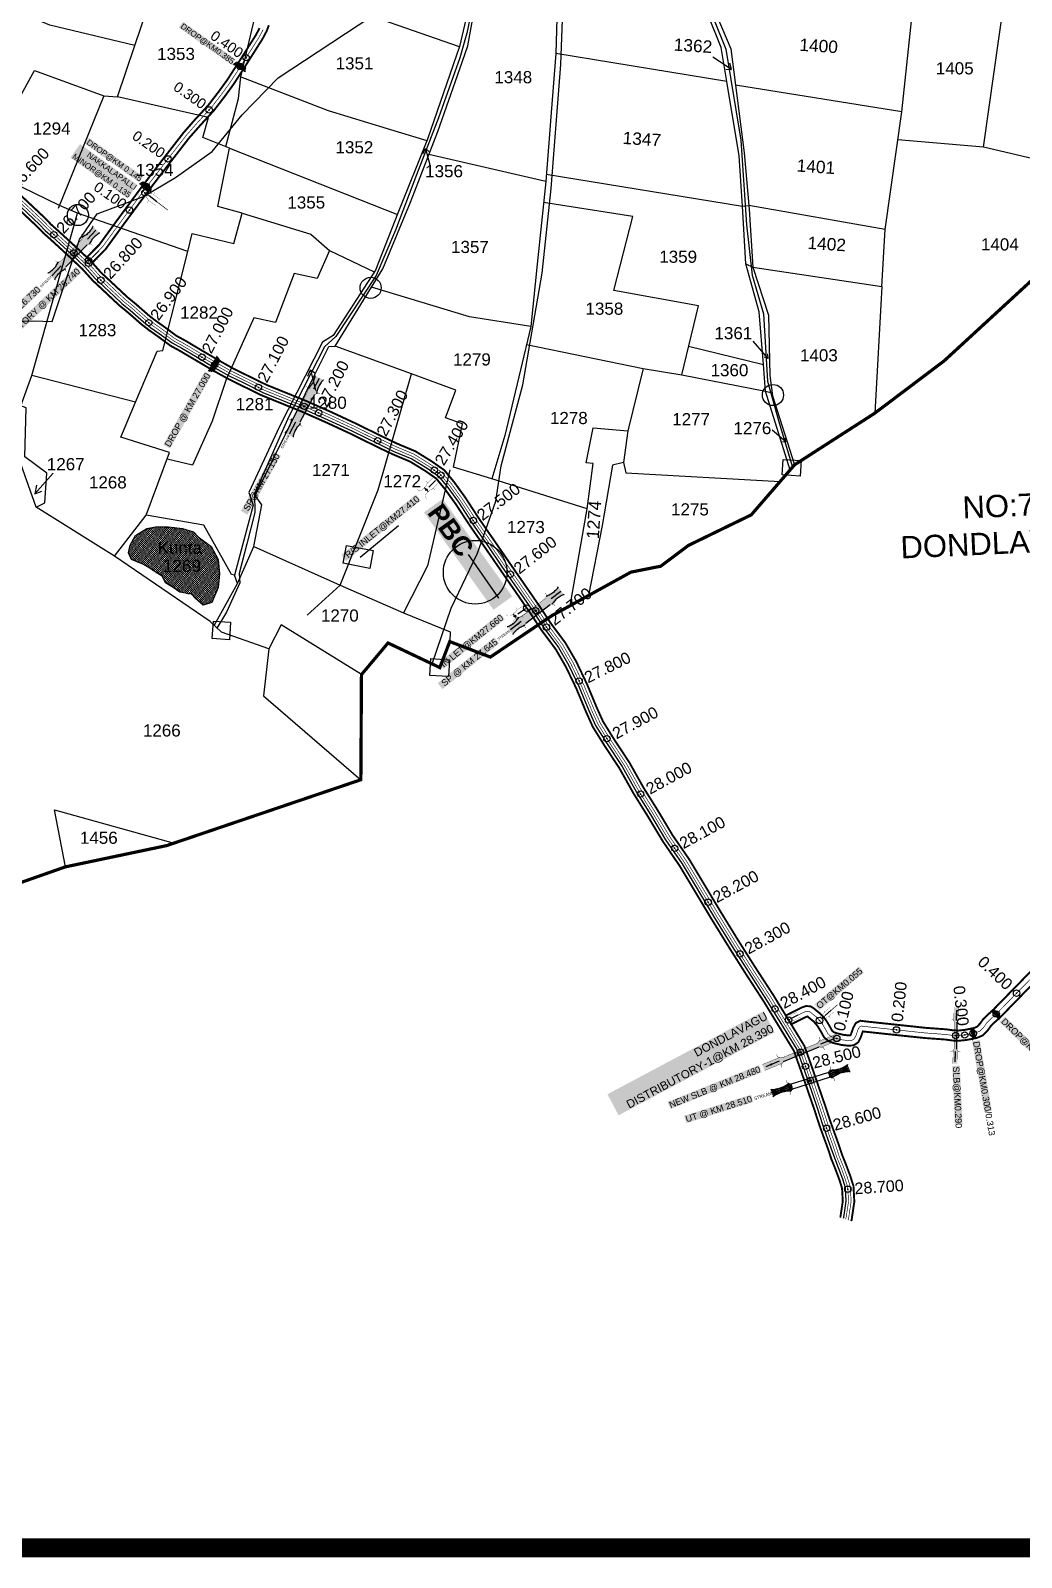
# Model space of a CAD drawing. Header units: inches. Extents: x 194782 to 246112, y 1600383 to 1614216.
# Drawn here: x 197053 to 198601, y 1603393 to 1605778 of the extents above; entities that cross this region are included whole.
import ezdxf
from ezdxf.enums import TextEntityAlignment as Align

# ---------------------------------------------------------------- set-up
doc = ezdxf.new("R2010")
doc.units = ezdxf.units.IN
doc.header["$LTSCALE"] = 15
doc.header["$MEASUREMENT"] = 0
doc.header["$PDMODE"] = 32
doc.header["$PDSIZE"] = 10
doc.linetypes.add('ACAD_ISO02W100', pattern=[15, 12, -3])
doc.linetypes.add('HIDDEN2', pattern=[0.1875, 0.125, -0.0625])
for name, color, linetype in [('BOUNDRY STONES', 240, 'Continuous'), ('CANAL1', 7, 'Continuous'), ('CSMark', 72, 'Continuous'), ('DIMENSION', 7, 'Continuous'), ('PAPER SIZE', 5, 'Continuous'), ('PLOTS', 7, 'Continuous'), ('PLOTS NO', 7, 'Continuous'), ('ROADS', 1, 'Continuous'), ('STREAMS', 4, 'Continuous'), ('STRUCTURE', 5, 'Continuous'), ('text2', 7, 'Continuous'), ('VILLAGE BOUNDAY', 5, 'Continuous'), ('wells', 7, 'Continuous')]:
    doc.layers.add(name, color=color, linetype=linetype)
doc.styles.get("Standard").update_dxf_attribs({"font": 'arial.ttf'})
doc.dimstyles.get("Standard").update_dxf_attribs({"dimtxt": 0.18, "dimasz": 0.18, "dimexe": 0.18, "dimexo": 0.0625, "dimgap": 0.09, "dimtad": 0, "dimtih": 1, "dimtoh": 1, "dimdec": 4, "dimzin": 0, "dimdsep": 46, "dimtxsty": 'Standard', "dimcen": 0.09, "dimadec": 0, "dimazin": 0, "dimtfac": 1, "dimtdec": 4, "dimtofl": 0, "dimtmove": 0, "dimatfit": 3, "dimfxl": 1, "dimtolj": 1, "dimtzin": 0, "dimarcsym": 0})

# ---------------------------------------------------------------- blocks, each defined once
blk = doc.blocks.new('DROP')
h = blk.add_hatch()
h.set_pattern_fill('ANSI31', color=1, scale=10, angle=45)
h.set_pattern_definition([(90, (-324.4107, -25.7687), (-1.25, 0), [])])
h.paths.add_polyline_path([(-9.9, -4.3), (-13.8, 4.1), (13.8, 4.1), (10.2, -4.3)])
at = {"layer": 'STRUCTURE', "color": 5, "const_width": 0.49}
blk.add_lwpolyline([(-9.9, -4.3), (-13.8, 4.1), (13.8, 4.1), (10.2, -4.3), (-9.9, -4.3)], dxfattribs=at)
at = {"layer": 'STRUCTURE', "color": 5}
blk.add_circle((0, 0), 1.33, dxfattribs=at)
blk = doc.blocks.new('SP')
at = {"layer": 'STRUCTURE'}
h = blk.add_hatch(dxfattribs=at)
h.set_pattern_fill('DASH', color=256, scale=8, style=0)
edge = h.paths.add_edge_path()
edge.add_spline(control_points=[(769825.7, 1706742.1), (769825.3, 1706741.8), (769823.8, 1706740.8), (769820.9, 1706740.3), (769817, 1706739.7), (769811.4, 1706738.9), (769804, 1706739.7), (769798.4, 1706741), (769795.6, 1706741.6)], knot_values=[0, 0, 0, 0, 1.613557, 5.24513, 8.624976, 13.470124, 22.190216, 30.746377, 30.746377, 30.746377, 30.746377], degree=3, periodic=0)
edge.add_line((769795.6, 1706741.6), (769792.6, 1706739.6))
edge.add_line((769792.6, 1706739.6), (769732.6, 1706739.6))
edge.add_line((769732.6, 1706739.6), (769729.6, 1706741.6))
edge.add_spline(control_points=[(769729.6, 1706741.6), (769726.9, 1706740.9), (769721.3, 1706739.5), (769713.9, 1706738.5), (769708.3, 1706739.1), (769704.4, 1706739.6), (769701.5, 1706740), (769700, 1706741), (769699.5, 1706741.3)], knot_values=[0, 0, 0, 0, 8.556161, 17.276253, 22.121402, 25.501247, 29.13282, 30.746377, 30.746377, 30.746377, 30.746377], degree=3, periodic=0)
edge.add_line((769699.5, 1706741.3), (769699.5, 1706722.1))
edge.add_spline(control_points=[(769699.5, 1706722.1), (769700, 1706722.4), (769701.4, 1706723.4), (769704.3, 1706724), (769708.2, 1706724.5), (769713.8, 1706725.3), (769721.2, 1706724.5), (769726.8, 1706723.3), (769729.6, 1706722.6)], knot_values=[0, 0, 0, 0, 1.613557, 5.24513, 8.624976, 13.470124, 22.190216, 30.746377, 30.746377, 30.746377, 30.746377], degree=3, periodic=0)
edge.add_line((769729.6, 1706722.6), (769732.6, 1706724.6))
edge.add_line((769732.6, 1706724.6), (769792.6, 1706724.6))
edge.add_line((769792.6, 1706724.6), (769795.6, 1706722.6))
edge.add_spline(control_points=[(769795.6, 1706722.6), (769798.4, 1706723.3), (769803.9, 1706724.8), (769811.3, 1706725.8), (769817, 1706725.1), (769820.9, 1706724.7), (769823.8, 1706724.2), (769825.2, 1706723.3), (769825.7, 1706723)], knot_values=[0, 0, 0, 0, 8.556161, 17.276253, 22.121402, 25.501247, 29.13282, 30.746377, 30.746377, 30.746377, 30.746377], degree=3, periodic=0)
edge.add_line((769825.7, 1706723), (769825.7, 1706742.1))
h.paths.add_polyline_path([(769764.2, 1706732.1, -1), (769761.1, 1706732.1, -1)], flags=0)
h.paths.add_polyline_path([(769761.1, 1706732.1, 1), (769764.2, 1706732.1, 1)], flags=16)
at = {"layer": 'STRUCTURE', "const_width": 0.628}
for points in [[(769726.6, 1706747.6), (769726.6, 1706743.6), (769732.6, 1706739.6), (769792.6, 1706739.6), (769798.6, 1706743.6), (769798.6, 1706747.6)], [(769726.6, 1706716.6), (769726.6, 1706720.6), (769732.6, 1706724.6), (769792.6, 1706724.6), (769798.6, 1706720.6), (769798.6, 1706716.6)]]:
    blk.add_lwpolyline(points, dxfattribs=at)
at = {"layer": 'STRUCTURE', "color": 3}
blk.add_lwpolyline([(769732.6, 1706724.6), (769792.6, 1706724.6)], dxfattribs=at)
blk.add_lwpolyline([(769732.6, 1706724.6), (769792.6, 1706724.6)], dxfattribs=at)
at = {"layer": 'STRUCTURE', "color": 0}
blk.add_circle((769762.6, 1706732.1), 1.55, dxfattribs=at)
at = {"layer": 'STRUCTURE'}
for points in [[(769699.5, 1706741.3), (769700.9, 1706740.5), (769704.4, 1706739.6), (769707.8, 1706739.2), (769712.6, 1706738.8), (769721.3, 1706739.7), (769729.6, 1706741.6)], [(769699.5, 1706722.1), (769700.9, 1706723), (769704.4, 1706724), (769707.7, 1706724.5), (769712.5, 1706725), (769721.2, 1706724.4), (769729.6, 1706722.6)], [(769825.7, 1706742.1), (769824.3, 1706741.3), (769820.8, 1706740.3), (769817.5, 1706739.8), (769812.7, 1706739.2), (769804, 1706739.9), (769795.6, 1706741.6)], [(769825.7, 1706723), (769824.3, 1706723.8), (769820.8, 1706724.7), (769817.4, 1706725.1), (769812.6, 1706725.5), (769803.9, 1706724.6), (769795.6, 1706722.6)]]:
    blk.add_spline(points, degree=3, dxfattribs=at)
at = {"layer": 'STRUCTURE', "color": 0}
blk.add_text('STREAM', height=5, dxfattribs=at).set_placement((769684.3, 1706732.1), align=Align.MIDDLE_CENTER)
for points in [[(769727.4, 1706732.1), (769700.8, 1706732.1)], [(769824.4, 1706732.1), (769800.5, 1706732.1)]]:
    blk.add_leader(points, dimstyle='Standard', override={"dimasz": 10, "dimgap": 0.09, "dimtad": 0}, dxfattribs=at)
blk = doc.blocks.new('UT')
at = {"layer": 'STRUCTURE'}
h = blk.add_hatch(dxfattribs=at)
h.set_pattern_fill('DASH', color=150, scale=8, angle=-39.6278, style=0)
h.set_pattern_definition([(320.372247933, (-4370.464, -6260.8811), (1.40800153113, 0.132407282), [1, -1])])
h.paths.add_polyline_path([(765163, 1700681.9), (765165.6, 1700680.6), (765167.2, 1700680.3), (765169.1, 1700680), (765172.4, 1700679.6), (765176.4, 1700679.3), (765179.5, 1700679.5), (765183.1, 1700679.9), (765187.7, 1700680.9), (765188.9, 1700681.2), (765193.1, 1700682.2), (765196.1, 1700680.2), (765196.1, 1700672.2), (765193.1, 1700670.2), (765190.5, 1700670.8), (765188.1, 1700671.3), (765185.5, 1700671.8), (765183.6, 1700672.1), (765181, 1700672.5), (765180.3, 1700672.5), (765178.5, 1700672.6), (765176.7, 1700672.6), (765174.6, 1700672.5), (765172.5, 1700672.3), (765170.4, 1700672), (765168.5, 1700671.7), (765166.1, 1700671.2), (765165, 1700670.8), (765163, 1700669.7)])
h.paths.add_polyline_path([(765259.1, 1700682.2), (765256.1, 1700680.2), (765256.1, 1700672.2), (765259.1, 1700670.2), (765261.9, 1700671), (765264.4, 1700671.6), (765266.4, 1700672), (765269.1, 1700672.5), (765272.7, 1700673), (765276.1, 1700673.1), (765278.6, 1700672.9), (765281.2, 1700672.7), (765283.9, 1700672.3), (765286.4, 1700671.9), (765288, 1700671.3), (765289.2, 1700670.6), (765289.1, 1700682.7), (765287.6, 1700681.8), (765285.7, 1700681.2), (765283, 1700680.7), (765281.2, 1700680.4), (765276.7, 1700679.9), (765272.7, 1700679.9), (765268.7, 1700680.3), (765264.8, 1700681), (765261.2, 1700681.7)])
at = {"layer": 'STRUCTURE', "color": 150, "const_width": 0.628}
for points in [[(765190.1, 1700688.2), (765190.1, 1700684.2), (765196.1, 1700680.2), (765256.1, 1700680.2), (765262.1, 1700684.2), (765262.1, 1700688.2)], [(765190.1, 1700664.2), (765190.1, 1700668.2), (765196.1, 1700672.2), (765256.1, 1700672.2), (765262.1, 1700668.2), (765262.1, 1700664.2)]]:
    blk.add_lwpolyline(points, dxfattribs=at)
at = {"layer": 'STRUCTURE', "color": 150}
for points in [[(765196.1, 1700680.2), (765256.1, 1700680.2)], [(765196.1, 1700672.2), (765256.1, 1700672.2)], [(765196.1, 1700672.2), (765256.1, 1700672.2)]]:
    blk.add_lwpolyline(points, dxfattribs=at)
at = {"layer": 'STRUCTURE', "color": 0}
blk.add_circle((765226.1, 1700676.2), 1.89, dxfattribs=at)
at = {"layer": 'STRUCTURE', "color": 150}
for points in [[(765289.1, 1700682.7), (765287.8, 1700681.9), (765284.3, 1700680.9), (765280.9, 1700680.4), (765276.1, 1700679.8), (765267.4, 1700680.5), (765259.1, 1700682.2)], [(765163, 1700681.9), (765164.4, 1700681.1), (765167.9, 1700680.2), (765171.2, 1700679.8), (765176.1, 1700679.4), (765184.7, 1700680.3), (765193.1, 1700682.2)], [(765163, 1700669.7), (765164.3, 1700670.6), (765167.8, 1700671.6), (765171.2, 1700672.1), (765176, 1700672.6), (765184.7, 1700672), (765193.1, 1700670.2)], [(765289.2, 1700670.6), (765287.8, 1700671.4), (765284.2, 1700672.3), (765280.9, 1700672.7), (765276.1, 1700673.1), (765267.4, 1700672.2), (765259.1, 1700670.2)]]:
    blk.add_spline(points, degree=3, dxfattribs=at)
at = {"layer": 'STRUCTURE', "color": 0}
blk.add_text('STREAM', height=5, dxfattribs=at).set_placement((765148.2, 1700675.8), align=Align.MIDDLE_CENTER)
for points in [[(765190.9, 1700676), (765164.2, 1700675.8)], [(765289.3, 1700676.7), (765265.4, 1700676.4)]]:
    blk.add_leader(points, dimstyle='Standard', override={"dimasz": 10, "dimgap": 0.09, "dimtad": 0}, dxfattribs=at)
blk = doc.blocks.new('SLB')
at = {"layer": 'STRUCTURE'}
h = blk.add_hatch(dxfattribs=at)
h.set_pattern_fill('DOTS', color=6, scale=20, angle=320.3722, style=0)
h.set_pattern_definition([(320.372247934, (-159.4327, -72.9564), (1.2786241598, 0.5641323054), [0, -1.25])])
h.paths.add_polyline_path([(769699.5, 1706871.1), (769699.5, 1706861.1), (769729.1, 1706861.1), (769732.1, 1706863.1), (769792.1, 1706863.1), (769795.1, 1706861.1), (769824.7, 1706861.1), (769824.7, 1706871.1), (769795.1, 1706871.1), (769792.1, 1706869.1), (769732.1, 1706869.1), (769729.1, 1706871.1)])
at = {"layer": 'STRUCTURE', "color": 6, "linetype": 'ACAD_ISO02W100', "ltscale": 0.5, "const_width": 0.5}
for points in [[(769699.5, 1706871.1), (769729.1, 1706871.1)], [(769699.5, 1706861.1), (769729.1, 1706861.1)], [(769795.1, 1706871.1), (769824.7, 1706871.1)], [(769795.1, 1706861.1), (769824.7, 1706861.1)]]:
    blk.add_lwpolyline(points, dxfattribs=at)
at = {"layer": 'STRUCTURE', "color": 6, "const_width": 0.628}
for points in [[(769726.1, 1706877.1), (769726.1, 1706873.1), (769732.1, 1706869.1), (769792.1, 1706869.1), (769798.1, 1706873.1), (769798.1, 1706877.1)], [(769726.1, 1706855.1), (769726.1, 1706859.1), (769732.1, 1706863.1), (769792.1, 1706863.1), (769798.1, 1706859.1), (769798.1, 1706855.1)]]:
    blk.add_lwpolyline(points, dxfattribs=at)
at = {"layer": 'STRUCTURE', "color": 6}
blk.add_lwpolyline([(769732.1, 1706863.1), (769792.1, 1706863.1)], dxfattribs=at)
blk.add_lwpolyline([(769732.1, 1706863.1), (769792.1, 1706863.1)], dxfattribs=at)
at = {"layer": 'STRUCTURE', "color": 0}
blk.add_circle((769762.1, 1706866.1), 1.24, dxfattribs=at)
for points in [[(769703.8, 1706866), (769726.7, 1706866)], [(769818.6, 1706865.8), (769795.7, 1706865.8)]]:
    blk.add_leader(points, dimstyle='Standard', override={"dimasz": 10, "dimgap": 0.09, "dimtad": 0}, dxfattribs=at)
blk = doc.blocks.new('OT')
at = {"layer": 'STRUCTURE', "color": 190}
for points, const_width in [([(769751.4, 1706595.8), (769729.4, 1706595.8)], 0.5), ([(769775.2, 1706601.8), (769775.2, 1706597.8), (769769.2, 1706593.8), (769761.8, 1706593.8), (769754.4, 1706593.8), (769748.4, 1706597.8), (769748.4, 1706601.8)], 0.5), ([(769761.8, 1706593.8), (769761.8, 1706581)], 2.5), ([(769751.4, 1706579), (769729.4, 1706579)], 0.5), ([(769748.4, 1706573), (769748.4, 1706577), (769754.4, 1706581), (769761.8, 1706581), (769761.8, 1706581), (769761.8, 1706581), (769769.2, 1706581), (769775.2, 1706577), (769775.2, 1706573)], 0.5)]:
    blk.add_lwpolyline(points, dxfattribs=dict(at, const_width=const_width))
at = {"layer": 'STRUCTURE', "color": 0}
blk.add_circle((769761.8, 1706587.4), 1.87, dxfattribs=at)
blk.add_leader([(769732.6, 1706587.4), (769753.8, 1706587.4)], dimstyle='Standard', override={"dimasz": 10, "dimgap": 0.09, "dimtad": 0}, dxfattribs=at)
blk = doc.blocks.new('PBC')
at = {"layer": 'STRUCTURE', "color": 5, "insert": (13.6, 8.7), "char_height": 30, "width": 181.057, "attachment_point": 1, "rotation": 325.6347, "bg_fill": 1, "box_fill_scale": 1.1, "bg_fill_color": 7, "bg_fill_true_color": 16777215, "bg_fill_transparency": 0}
blk.add_mtext('{\\fArial|b1|i0|c0|p34;\\C256;PBC}', dxfattribs=at)
at = {"layer": 'PAPER SIZE'}
blk.add_leader([(148.6, -102.5), (80.6, -54.7)], dimstyle='Standard', override={"dimasz": 40, "dimgap": 0.09, "dimtad": 0, "dimtfill": 2, "dimtfillclr": 5}, dxfattribs=at)

msp = doc.modelspace()

# ---------------------------------------------------------------- hatches: boundary and pattern name
at = {"layer": 'wells'}
h = msp.add_hatch(dxfattribs=at)
h.set_pattern_fill('DASH', color=4, scale=13.03486, angle=-3.8081)
h.set_pattern_definition([(356.1918923, (144642.3619, 1605535.8904), (1.733974, 1.51754613), [1.62935756, -1.62935756])])
h.paths.add_polyline_path([(197234.8, 1604999.8), (197248.7, 1605002.5), (197269, 1605002.4), (197290.6, 1604999.7), (197307.8, 1604994.6), (197314.9, 1604986.7), (197335.5, 1604971.8), (197346.4, 1604951.5), (197348.3, 1604928.2), (197346.5, 1604907.6), (197336.3, 1604884.3), (197322.7, 1604880), (197310.2, 1604890.9), (197304.5, 1604897.1), (197286.6, 1604900.5), (197276, 1604907.8), (197264.2, 1604915.1), (197258.7, 1604925.3), (197248, 1604931.8), (197239.4, 1604938), (197228.9, 1604944), (197211, 1604951.5), (197206.1, 1604961.7), (197208.7, 1604973.6), (197217.1, 1604988.9)])

# ---------------------------------------------------------------- linework, layer by layer
at = {"color": 3}
for p in [(198237.1, 1604232.1), (198255.8, 1604181.6), (198271.3, 1604137.4), (198296.6, 1604063)]:
    msp.add_point(p, dxfattribs=at)
at = {"layer": 'BOUNDRY STONES', "color": 1}
for points in [[(198228.5, 1605107.7), (198256.8, 1605105.8), (198255.2, 1605081.6), (198226.9, 1605083.5)], [(197546.6, 1604973.1), (197588.3, 1604965.2), (197583, 1604937.4), (197541.3, 1604945.4)], [(197338.8, 1604855), (197365.6, 1604853.2), (197363.8, 1604825.9), (197337, 1604827.7)], [(197678.6, 1604796.7), (197707.7, 1604794.8), (197705.9, 1604768.3), (197676.8, 1604770.2)]]:
    msp.add_lwpolyline(points, close=True, dxfattribs=at)
msp.add_lwpolyline([(197568.1, 1604954.8), (197628.2, 1605004.4)], dxfattribs=at)
for centre in [(197127.3, 1605489.4), (197584.4, 1605375.6), (198212.7, 1605208.2)]:
    msp.add_circle(centre, 16.5, dxfattribs=at)
at = {"layer": 'CANAL1', "color": 200, "const_width": 3}
for points in [[(197149.8, 1605414.9), (197170.1, 1605435.4), (197196.4, 1605471.6), (197235.2, 1605524.2), (197269.7, 1605569.4), (197301.2, 1605610), (197318.3, 1605629.4), (197340.1, 1605653.1), (197357.8, 1605676.2), (197370.7, 1605694), (197390, 1605724), (197415.3, 1605763.9), (197421.9, 1605776.3), (197425.5, 1605785.7)], [(197141.2, 1605423.4), (197160.9, 1605443.2), (197186.7, 1605478.7), (197225.6, 1605531.4), (197260.2, 1605576.7), (197292, 1605617.6), (197309.3, 1605637.4), (197330.9, 1605660.8), (197348.2, 1605683.4), (197360.8, 1605700.8), (197379.9, 1605730.4), (197405, 1605770), (197411, 1605781.3)], [(197027.7, 1605529.8), (197076.5, 1605484), (197085.4, 1605474.6), (197097, 1605464.3), (197125.4, 1605438.2), (197147.5, 1605417.3), (197163.4, 1605399.5), (197177.3, 1605386.6), (197192.9, 1605372), (197204.4, 1605361.2), (197217.3, 1605350.7), (197237.8, 1605332.7), (197248.7, 1605324.3), (197262, 1605314.9), (197281.3, 1605300.6), (197295.8, 1605292.7), (197317.3, 1605279.9), (197347.6, 1605262.1), (197369.7, 1605249.7), (197392.1, 1605238.6), (197421.5, 1605224.2), (197483.4, 1605199.1), (197523.1, 1605181.5), (197560.9, 1605163.9), (197603.4, 1605143), (197625.1, 1605132.6), (197654.6, 1605120.2), (197679.8, 1605104.6), (197699.4, 1605090.9), (197715.1, 1605071.9), (197732.3, 1605048), (197753.3, 1605015.7), (197778, 1604980.1), (197799.7, 1604948.5), (197849.9, 1604875.9), (197865.4, 1604852.2), (197888.7, 1604820.9), (197905.4, 1604792), (197922.1, 1604757.1), (197937.4, 1604720.4), (197947.3, 1604698.4), (197964.8, 1604670.2), (197988.3, 1604634.6), (198010.9, 1604594.4), (198032.6, 1604559.8), (198056, 1604520.6), (198082.1, 1604482.7), (198132.7, 1604398.3), (198160.2, 1604353.6), (198184.9, 1604314.6), (198213.9, 1604270), (198261.8, 1604191.5), (198273.1, 1604159.8), (198294, 1604098.9), (198302.5, 1604073.2), (198315.6, 1604036.9), (198320.8, 1604021.1), (198326.8, 1604006.1), (198333.5, 1603988.3), (198338.5, 1603972.6), (198339.8, 1603948.2), (198335.6, 1603920), (198334.8, 1603917.9)], [(197015.2, 1605516.9), (197063.8, 1605471.2), (197072.9, 1605461.7), (197084.9, 1605451), (197113.2, 1605425), (197134.6, 1605404.7), (197150.6, 1605386.9), (197165, 1605373.5), (197180.6, 1605358.8), (197192.5, 1605347.7), (197205.7, 1605337), (197226.4, 1605318.8), (197237.9, 1605309.9), (197251.5, 1605300.3), (197271.6, 1605285.4), (197286.9, 1605277), (197308.2, 1605264.4), (197338.7, 1605246.4), (197361.3, 1605233.8), (197384.1, 1605222.5), (197414.1, 1605207.8), (197476.4, 1605182.5), (197515.7, 1605165.1), (197553.2, 1605147.7), (197595.5, 1605126.8), (197617.7, 1605116.2), (197646.3, 1605104.1), (197669.9, 1605089.6), (197687.1, 1605077.6), (197700.8, 1605060.9), (197717.4, 1605037.8), (197738.4, 1605005.7), (197763.2, 1604969.8), (197784.9, 1604938.3), (197835, 1604865.8), (197850.6, 1604841.9), (197873.6, 1604811), (197889.4, 1604783.6), (197905.7, 1604749.8), (197920.9, 1604713.2), (197931.4, 1604689.9), (197949.7, 1604660.5), (197972.9, 1604625.3), (197995.4, 1604585.2), (198017.2, 1604550.4), (198040.9, 1604510.9), (198066.9, 1604473), (198117.3, 1604388.9), (198145, 1604344.1), (198169.8, 1604304.9), (198198.7, 1604260.4), (198245.5, 1604183.7), (198256.1, 1604153.8), (198277, 1604093.2), (198285.4, 1604067.3), (198298.6, 1604031), (198303.9, 1604014.9), (198310.1, 1603999.6), (198316.5, 1603982.4), (198320.6, 1603969.3), (198321.8, 1603949.1), (198318.1, 1603924.6), (198317.6, 1603923.4)], [(198232.9, 1604239), (198247, 1604246.2), (198258.2, 1604251.7), (198264.5, 1604253.8), (198271.6, 1604253.4), (198277.1, 1604249.7), (198287.4, 1604241.2), (198295.5, 1604232), (198301.8, 1604221.4), (198305.1, 1604215.2), (198307.7, 1604213), (198311.8, 1604211.5), (198322.5, 1604208.9), (198330.8, 1604207.9), (198333.5, 1604208.1), (198333.7, 1604208.2), (198334.9, 1604210.6), (198338.1, 1604219.9), (198342.2, 1604227.3), (198349.1, 1604230.9), (198357.3, 1604229.8), (198410, 1604224.2), (198451, 1604219.8), (198483.7, 1604217.4), (198494.5, 1604215.9), (198502, 1604215.5), (198512.3, 1604216.6), (198525.9, 1604219.3), (198531.4, 1604221.4), (198536.4, 1604226.7), (198541, 1604233.3), (198546.8, 1604239), (198557.1, 1604248.3), (198584.1, 1604276), (198587.5, 1604279.5), (198622.9, 1604315.7)], [(198241.2, 1604225.3), (198254.2, 1604231.8), (198264.4, 1604236.8), (198266.5, 1604237.6), (198267.5, 1604236.8), (198276.3, 1604229.7), (198282.5, 1604222.5), (198287.9, 1604213.5), (198292.5, 1604205.1), (198299.3, 1604199.1), (198307, 1604196.1), (198319.6, 1604193.1), (198330.5, 1604191.8), (198339, 1604192.5), (198346, 1604197.3), (198349.6, 1604204.3), (198352.8, 1604213.4), (198353.2, 1604214.2), (198355.4, 1604213.9), (198408.3, 1604208.2), (198449.5, 1604203.9), (198482.1, 1604201.5), (198493, 1604200), (198502.4, 1604199.5), (198514.7, 1604200.8), (198530.4, 1604203.8), (198540.5, 1604207.9), (198548.8, 1604216.6), (198553.2, 1604222.9), (198557.7, 1604227.3), (198568.2, 1604236.8), (198595.5, 1604264.8), (198598.9, 1604268.3), (198634.4, 1604304.6)]]:
    msp.add_lwpolyline(points, dxfattribs=at)
at = {"layer": 'CANAL1', "color": 1, "linetype": 'HIDDEN2', "ltscale": 4, "const_width": 1}
for points in [[(197145.5, 1605419.2), (197165.5, 1605439.3), (197191.6, 1605475.1), (197230.4, 1605527.8), (197265, 1605573.1), (197296.6, 1605613.8), (197313.8, 1605633.4), (197335.5, 1605657), (197353, 1605679.8), (197365.7, 1605697.4), (197384.9, 1605727.2), (197410.2, 1605767), (197416.5, 1605778.8)], [(197021.5, 1605523.4), (197070.2, 1605477.6), (197079.2, 1605468.2), (197090.9, 1605457.7), (197119.3, 1605431.6), (197141.1, 1605411), (197157, 1605393.2), (197171.2, 1605380), (197186.8, 1605365.4), (197198.4, 1605354.4), (197211.5, 1605343.9), (197232.1, 1605325.8), (197243.3, 1605317.1), (197256.7, 1605307.6), (197276.5, 1605293), (197291.4, 1605284.8), (197312.8, 1605272.1), (197321, 1605267.3), (197343.2, 1605254.3), (197365.5, 1605241.8), (197388.1, 1605230.6), (197417.8, 1605216), (197479.9, 1605190.8), (197519.4, 1605173.3), (197557, 1605155.8), (197595.5, 1605136.9), (197621.4, 1605124.4), (197650.4, 1605112.1), (197674.8, 1605097.1), (197693.2, 1605084.3), (197708, 1605066.4), (197724.9, 1605042.9), (197745.9, 1605010.7), (197770.6, 1604974.9), (197792.3, 1604943.4), (197802.7, 1604928.4), (197842.5, 1604870.8), (197858, 1604847.1), (197881.1, 1604815.9), (197897.4, 1604787.8), (197913.9, 1604753.4), (197929.1, 1604716.8), (197939.4, 1604694.1), (197957.3, 1604665.4), (197980.6, 1604630), (198003.1, 1604589.8), (198024.9, 1604555.1), (198048.5, 1604515.8), (198074.5, 1604477.9), (198125, 1604393.6), (198152.6, 1604348.9), (198161.2, 1604335.3), (198177.3, 1604309.8), (198206.3, 1604265.2), (198253.7, 1604187.6), (198264.6, 1604156.8), (198285.5, 1604096), (198294, 1604070.3), (198296.6, 1604063), (198307.1, 1604033.9), (198312.3, 1604018), (198318.5, 1604002.9), (198325, 1603985.3), (198329.5, 1603970.9), (198330.8, 1603948.6), (198326.8, 1603922.3), (198326.2, 1603920.7)], [(198237.1, 1604232.1), (198250.6, 1604239), (198261.3, 1604244.2), (198265.6, 1604245.7), (198268.9, 1604245.5), (198272.3, 1604243.3), (198281.9, 1604235.4), (198289, 1604227.3), (198294.8, 1604217.4), (198298.8, 1604210.2), (198303.5, 1604206.1), (198309.4, 1604203.8), (198321, 1604201), (198330.7, 1604199.8), (198336.3, 1604200.3), (198339.8, 1604202.8), (198342.3, 1604207.4), (198345.4, 1604216.6), (198348, 1604221.3), (198350.6, 1604222.6), (198356.3, 1604221.9), (198409.2, 1604216.2), (198450.3, 1604211.8), (198482.9, 1604209.4), (198493.7, 1604207.9), (198502.2, 1604207.5), (198513.5, 1604208.7), (198528.1, 1604211.6), (198535.9, 1604214.6), (198542.6, 1604221.6), (198547.1, 1604228.1), (198552.2, 1604233.1), (198562.7, 1604242.6), (198589.8, 1604270.4), (198593.2, 1604273.9), (198628.7, 1604310.1)]]:
    msp.add_lwpolyline(points, dxfattribs=at)
at = {"layer": 'CANAL1', "color": 5, "const_width": 1}
msp.add_lwpolyline([(197024.2, 1605526.2), (197073, 1605480.4), (197081.9, 1605471.1), (197093.6, 1605460.6), (197122, 1605434.5), (197143.9, 1605413.8), (197159.9, 1605396), (197173.9, 1605383), (197189.5, 1605368.3), (197201.1, 1605357.5), (197214.1, 1605346.9), (197234.7, 1605328.9), (197245.7, 1605320.3), (197259.1, 1605310.8), (197278.6, 1605296.4), (197293.4, 1605288.3), (197314.8, 1605275.6), (197345.2, 1605257.7), (197367.4, 1605245.3), (197389.9, 1605234.2), (197419.4, 1605219.7), (197481.4, 1605194.5), (197521, 1605176.9), (197558.8, 1605159.4), (197601.2, 1605138.5), (197623.1, 1605128), (197652.3, 1605115.7), (197677, 1605100.4), (197695.9, 1605087.2), (197711.1, 1605068.9), (197728.2, 1605045.2), (197749.2, 1605012.9), (197773.8, 1604977.2), (197795.6, 1604945.7), (197845.8, 1604873.1), (197861.3, 1604849.4), (197884.5, 1604818.1), (197900.9, 1604789.7), (197917.5, 1604755.1), (197932.8, 1604718.4), (197942.9, 1604696), (197960.6, 1604667.5), (197984.1, 1604632), (198006.6, 1604591.8), (198028.3, 1604557.2), (198051.8, 1604517.9), (198077.9, 1604480), (198128.5, 1604395.7), (198156, 1604351), (198180.7, 1604311.9), (198209.7, 1604267.4), (198257.3, 1604189.3), (198268.4, 1604158.1), (198289.3, 1604097.3), (198297.7, 1604071.6), (198310.9, 1604035.2), (198316.1, 1604019.3), (198322.2, 1604004.3), (198328.8, 1603986.6), (198333.5, 1603971.6), (198334.8, 1603948.5), (198330.7, 1603921.3), (198330, 1603919.4)], dxfattribs=at)
at = {"layer": 'CANAL1', "color": 1, "linetype": 'HIDDEN2', "ltscale": 4, "const_width": 1, "elevation": 72}
msp.add_lwpolyline([(197229.2, 1605526.1), (197267.5, 1605497.3)], dxfattribs=at)
at = {"layer": 'CANAL1', "color": 5}
msp.add_lwpolyline([(197018.7, 1605520.5), (197067.4, 1605474.8), (197076.4, 1605465.3), (197088.2, 1605454.7), (197116.6, 1605428.7), (197138.2, 1605408.2), (197154.2, 1605390.4), (197168.5, 1605377.1), (197184, 1605362.5), (197195.8, 1605351.4), (197208.9, 1605340.8), (197229.6, 1605322.7), (197240.9, 1605313.9), (197254.4, 1605304.3), (197274.3, 1605289.6), (197289.4, 1605281.4), (197310.7, 1605268.7), (197341.2, 1605250.8), (197363.7, 1605238.2), (197386.3, 1605227), (197416.1, 1605212.4), (197478.3, 1605187.1), (197517.7, 1605169.6), (197555.3, 1605152.2), (197597.7, 1605131.3), (197619.8, 1605120.7), (197648.6, 1605108.6), (197672.6, 1605093.7), (197690.5, 1605081.3), (197704.8, 1605064), (197721.6, 1605040.7), (197742.5, 1605008.4), (197767.3, 1604972.7), (197789, 1604941.1), (197839.1, 1604868.6), (197854.7, 1604844.8), (197877.8, 1604813.7), (197893.9, 1604785.9), (197910.2, 1604751.8), (197925.4, 1604715.2), (197935.8, 1604692.2), (197953.9, 1604663.2), (197977.2, 1604627.9), (197999.7, 1604587.7), (198021.5, 1604553), (198045.1, 1604513.6), (198071.1, 1604475.7), (198121.6, 1604391.5), (198149.2, 1604346.8), (198174, 1604307.6), (198202.9, 1604263.1), (198250, 1604185.9), (198260.8, 1604155.5), (198281.7, 1604094.8), (198290.2, 1604069), (198303.3, 1604032.6), (198308.6, 1604016.6), (198314.7, 1604001.4), (198321.2, 1603984), (198325.6, 1603970.2), (198326.8, 1603948.8), (198322.9, 1603923.3), (198322.4, 1603921.9)], dxfattribs=at)
at = {"layer": 'CANAL1', "color": 1, "ltscale": 4, "const_width": 1}
msp.add_lwpolyline([(198291.5, 1604236.6), (198313.5, 1604255.9)], dxfattribs=at)
at = {"layer": 'PLOTS'}
for points in [[(198041.1, 1606163), (198211.5, 1606200), (198296, 1606235.5), (198305.5, 1606235.8), (198305.7, 1606229.3), (198209.2, 1606191), (198011.3, 1606150.8), (198013.3, 1606141.1), (198027.7, 1606099), (198038.9, 1606045.1), (198060.6, 1605974.8), (198085.3, 1605895.1), (198125.3, 1605800.5), (198147.1, 1605749), (198154.3, 1605692.4), (198168, 1605586.4), (198175.5, 1605498.4), (198181.3, 1605408.1), (198206, 1605332.9), (198208, 1605238.5), (198212.1, 1605206.9), (198246.6, 1605099.3)], [(198140.7, 1605697.9), (198131.9, 1605750.8), (198049.7, 1605956.2), (197907.8, 1605953.9)], [(197216.2, 1605754.3), (197254.7, 1605868), (197196, 1605887.9), (197028.8, 1605944.3)], [(197879.7, 1605917.8), (197827.3, 1605912.9), (197799.2, 1605895.8), (197759.3, 1605877.2), (197747.1, 1605855.3), (197723, 1605752.7), (197673.3, 1605607.8), (197627.1, 1605492), (197591.8, 1605403.4), (197526.1, 1605301.3), (197509.2, 1605290.9), (197442.3, 1605158.9), (197394.3, 1605056), (197400.9, 1605036.2), (197371.7, 1604926.8), (197367.1, 1604928), (197324.1, 1605004.8), (197233.9, 1605020.6), (197270.5, 1605118.2), (197194.1, 1605142.5), (197217.3, 1605197.1), (197055.3, 1605238.9)], [(197376.5, 1604913.8), (197402.3, 1604971.4), (197414.6, 1605036.9), (197404.1, 1605051.1), (197457.1, 1605158.5), (197495.9, 1605237.1), (197519.1, 1605284.1), (197529, 1605284.4), (197585.9, 1605376.7), (197603.5, 1605405.1), (197646.6, 1605509.4), (197689.3, 1605620), (197723.5, 1605717.6), (197736, 1605753.4), (197754.3, 1605854.1), (197758.9, 1605858.4), (197827.3, 1605899.7), (197863.9, 1605906.7), (197878.2, 1605906.9)], [(197878.2, 1605906.9), (197873.8, 1605741.7), (197866.4, 1605649.6), (197857.8, 1605541.6), (197675.3, 1605583.8)], [(198413.9, 1605650.5), (198434.6, 1605847), (198379.7, 1605856.3), (198085.3, 1605895.1)], [(197422.3, 1605857.3), (197613.6, 1605790.5), (197722.8, 1605752.4)], [(196996.6, 1605601.2), (197059.4, 1605714.9), (197167.9, 1605675.6), (197189.3, 1605674.2), (197216.2, 1605754.3), (197083.3, 1605786), (196991.3, 1605823.7)], [(197358.4, 1605596.2), (197377.9, 1605671.5), (197381.8, 1605705), (197407.8, 1605815.5)], [(198541.5, 1605595.1), (198574.2, 1605827.8)], [(197570.1, 1604771.5), (197444.6, 1604849.4), (197425.6, 1604811.6), (197351.8, 1604837.6), (197333.6, 1604854.2), (197184.2, 1604956.6), (197062, 1605032.8), (197023.8, 1605142), (196961.3, 1605057.7), (196852.3, 1605151.3), (196771.6, 1605214.5), (196695.9, 1605284.2), (196555.5, 1605352.8), (196435.6, 1605407.7), (196445.2, 1605442.5), (196364.9, 1605509), (196254.8, 1605599.4), (196203.3, 1605641.7), (196154.1, 1605701.3), (196125.7, 1605730.7), (196124.6, 1605739.2), (196165.8, 1605796.4)], [(197858.7, 1605553), (198165, 1605503.4), (198160, 1605581.9), (198140.7, 1605697.9), (197873.8, 1605741.7)], [(197381.8, 1605705), (197518.2, 1605652.7), (197610.1, 1605624.6), (197672.4, 1605605.6)], [(198388.2, 1605466.8), (198413.9, 1605650.5), (198154.3, 1605692.4)], [(197167.9, 1605675.6), (197096.4, 1605499.3)], [(197299.1, 1605432.6), (197305.9, 1605460.5), (197370.8, 1605444.7), (197383.7, 1605492.1), (197345.7, 1605502.5), (197364.1, 1605593.9), (197322.5, 1605610.4), (197331.4, 1605641.5), (197189.3, 1605674.2)], [(198691.8, 1605662.1), (198670.7, 1605556.5), (198625.5, 1605565.6), (198627.7, 1605574.9), (198541.5, 1605595.1), (198407.9, 1605607)], [(196654.9, 1605460.7), (196666.3, 1605437.2), (196737.7, 1605392.8), (196816.6, 1605348.7), (196847.4, 1605331.5), (196883.1, 1605302.3), (196944.2, 1605252.7), (197038.3, 1605191.3), (197055.3, 1605238.9), (197089.7, 1605361.1), (197126.6, 1605492.2), (197098.5, 1605504.2), (196981.5, 1605561.1), (196969.2, 1605535.7), (196793.5, 1605599.5), (196766.7, 1605571), (196750, 1605547.6)], [(197364.1, 1605593.9), (197626.4, 1605490.1)], [(197857.8, 1605541.6), (197844.6, 1605412.7), (197834.7, 1605315.1), (197739, 1605330.3), (197585.9, 1605376.7)], [(198009.9, 1605249.5), (198070.2, 1605239.5), (198096.3, 1605347.3), (197964, 1605371.4), (197993.8, 1605487), (197854.5, 1605509.1)], [(198165, 1605503.4), (198175, 1605504.2)], [(198239.4, 1605091), (198201.3, 1605214.2), (198197.9, 1605255.8), (198191, 1605338.4), (198170.4, 1605412.9), (198165, 1605503.4)], [(198382.8, 1605377.6), (198388.2, 1605466.8), (198175, 1605504.2)], [(197217.3, 1605197.1), (197251.3, 1605276.7), (197260.1, 1605277.7), (197299.1, 1605432.6), (197126.6, 1605492.2)], [(197383.7, 1605492.1), (197491.2, 1605459.7), (197520.3, 1605434.2), (197589.9, 1605400.5)], [(197520.3, 1605434.2), (197501.2, 1605390.1), (197465.1, 1605398.2), (197435.7, 1605321.4), (197401.8, 1605329), (197358.7, 1605232.2), (197337, 1605167.5), (197306.5, 1605098.8), (197266.7, 1605108)], [(198170.4, 1605412.9), (198181.3, 1605408.1), (198382.8, 1605377.6), (198371.6, 1605179.7)], [(197834.7, 1605315.1), (197818.5, 1605247.4), (197794.2, 1605145.2), (197773.9, 1605077.4), (197713.8, 1605095.4), (197727.7, 1605163.1), (197701.6, 1605172.7), (197717.5, 1605215.8), (197648.5, 1605241.3), (197529, 1605284.4)], [(197828, 1605287), (198009.9, 1605249.5), (197986.1, 1605152.4)], [(198081.1, 1605284.4), (198197.9, 1605255.8)], [(197537, 1604911), (197596.4, 1605060), (197648.5, 1605241.3)], [(198070.2, 1605239.5), (198201.3, 1605214.2)], [(198201.3, 1605214.2), (198211.5, 1605211.8)], [(197062, 1605032.8), (197075.4, 1605039.8), (197078.9, 1605086.3), (197044.6, 1605111.7), (197046.4, 1605188.1), (197038.3, 1605191.3), (197023.8, 1605142)], [(197922.6, 1605030.3), (197931.9, 1605101), (197921.1, 1605102.4), (197931.8, 1605156.9), (197986.1, 1605152.4), (197979.1, 1605102.6), (197961.9, 1605098.5), (197946.1, 1605004.2), (197924.7, 1604895)], [(197979.1, 1605102.6), (197982.9, 1605086.5), (198224.1, 1605073.3)], [(197708, 1605091.4), (197673.2, 1604941.4), (197636, 1604868)], [(197895.8, 1604879.1), (197922.6, 1605030.3), (197773.9, 1605077.4)], [(197184.2, 1604956.6), (197233.9, 1605020.6)], [(197402.3, 1604971.4), (197537, 1604911), (197636, 1604868), (197708.4, 1604838.3), (197708, 1604823.1)], [(197339.9, 1604848.4), (197376.5, 1604913.8), (197371.7, 1604926.8)], [(197425.6, 1604811.6), (197417.2, 1604738.6), (197569.2, 1604607.3)], [(197107.7, 1604471.2), (197091, 1604560.2), (197277.5, 1604508.3)]]:
    msp.add_lwpolyline(points, dxfattribs=at)
at = {"layer": 'PLOTS NO'}
for points in [[(198148.2, 1605716.8), (198118.8, 1605736)], [(198139.1, 1605717.3), (198148.2, 1605716.8), (198145.4, 1605726.4)], [(197665.9, 1605584.8), (197670.2, 1605593.3), (197675.5, 1605588.8)], [(197670.2, 1605593.3), (197677, 1605568)], [(198205.2, 1605265.3), (198181.9, 1605292.4)], [(198198.8, 1605267.9), (198205.2, 1605265.3), (198204.6, 1605272.5)], [(197486.4, 1605237.6), (197490.4, 1605247.8), (197497.1, 1605242.9)], [(197490.4, 1605247.8), (197498.2, 1605215.5)], [(198233.1, 1605135.1), (198211.6, 1605153.2)], [(198227.4, 1605135.8), (198233.1, 1605135.1), (198232, 1605141)], [(197060.2, 1605053.8), (197088.7, 1605086)], [(197062.9, 1605067.2), (197060.2, 1605053.8), (197071, 1605058)]]:
    msp.add_lwpolyline(points, dxfattribs=at)
at = {"layer": 'ROADS', "color": 1}
for points in [[(198000.3, 1606158), (198020.8, 1606091.8), (198037.3, 1606018.7), (198066, 1605939.8), (198102.6, 1605839.4), (198139.2, 1605748.2), (198162.8, 1605606.4), (198171.6, 1605474.1), (198180.3, 1605395.6), (198197.9, 1605334.9), (198204.2, 1605230), (198222.2, 1605165), (198243.5, 1605095.7)], [(196788, 1605201.7), (196886.8, 1605283.8), (196911.8, 1605304.5), (196952.3, 1605320.2), (197057.8, 1605323.9), (197087, 1605323), (197129.9, 1605451.2), (197157.6, 1605491), (197229.7, 1605518.4), (197279.7, 1605547.9), (197337, 1605588.5), (197383.8, 1605645.8), (197439.8, 1605703.9), (197586.2, 1605800.1), (197655.5, 1605879.9), (197728.5, 1605896.6), (197802.3, 1605924.4), (197810, 1605977.9), (197820.3, 1605988), (197879.7, 1606038.9), (197919, 1606089.5)], [(197680.4, 1604788.2), (197710, 1604875.1), (197751.4, 1604961.4), (197780.1, 1605042.2), (197788.2, 1605097.5), (197822.2, 1605223.9), (197852.2, 1605398.8), (197866.5, 1605530.9), (197881.6, 1605724.4), (197887.8, 1605892.5), (197887.3, 1605919.4)], [(197752, 1605856), (197734.8, 1605773.4), (197723.8, 1605734.9), (197690.3, 1605641.2), (197656.3, 1605552), (197623.3, 1605465.6), (197593, 1605395), (197530.1, 1605299.8), (197512.6, 1605283.3), (197456.9, 1605174.7), (197417.5, 1605086.6), (197403, 1605054), (197403.8, 1605024.5), (197391, 1604975.8), (197378.9, 1604929.4), (197380.2, 1604914.7), (197359.1, 1604869.2), (197344.4, 1604844.3)]]:
    msp.add_lwpolyline(points, dxfattribs=at)
at = {"layer": 'STREAMS', "color": 4}
msp.add_lwpolyline([(197234.8, 1604999.8), (197248.7, 1605002.5), (197269, 1605002.4), (197290.6, 1604999.7), (197307.8, 1604994.6), (197314.9, 1604986.7), (197335.5, 1604971.8), (197346.4, 1604951.5), (197348.3, 1604928.2), (197346.5, 1604907.6), (197336.3, 1604884.3), (197322.7, 1604880), (197310.2, 1604890.9), (197304.5, 1604897.1), (197286.6, 1604900.5), (197276, 1604907.8), (197264.2, 1604915.1), (197258.7, 1604925.3), (197248, 1604931.8), (197239.4, 1604938), (197228.9, 1604944), (197211, 1604951.5), (197206.1, 1604961.7), (197208.7, 1604973.6), (197217.1, 1604988.9), (197234.8, 1604999.8)], dxfattribs=at)
at = {"layer": 'text2', "color": 5, "const_width": 30}
msp.add_lwpolyline([(194853.2, 1613707.6), (204080.9, 1613707.6), (204080.9, 1603407.5), (194853.2, 1603407.5)], close=True, dxfattribs=at)
at = {"layer": 'text2', "color": 2}
msp.add_lwpolyline([(197485.3, 1604864.3), (197537, 1604911)], dxfattribs=at)
msp.add_circle((197747.7, 1604931.3), 49.7, dxfattribs=at)
at = {"layer": 'text2', "color": 2, "linetype": 'Continuous'}
for p in [(197389.9, 1605735.1), (197332.3, 1605653.5), (197268, 1605577), (197207.8, 1605497.1), (197089.8, 1605458.7), (197121, 1605430), (197144, 1605418, 92), (197163.1, 1605387.6), (197237.9, 1605321.2), (197321, 1605267.3), (197340.9, 1605255.6), (197480.7, 1605190.5), (197595.5, 1605136.9), (197694.1, 1605083.2), (197802.7, 1604928.4), (197828.4, 1604875.3), (197842.1, 1604871.4), (197859, 1604845.7), (197910, 1604761.6), (197953.4, 1604671.5), (198006.1, 1604585), (198059.2, 1604500.2), (198111.6, 1604416), (198161.2, 1604335.3), (198405.6, 1604216.6), (198512.2, 1604208.6), (198312.4, 1604203.1)]:
    msp.add_point(p, dxfattribs=at)
at = {"layer": 'text2', "color": 3}
for p in [(197380.9, 1605721.4, 74), (197232, 1605524, 72), (197234, 1605534, 73), (197144, 1605414, 71), (198593.2, 1604273.9, 1), (198285.4, 1604231.3, 1), (198561.4, 1604241.4), (198498.1, 1604207.7), (198525.4, 1604211, 1)]:
    msp.add_point(p, dxfattribs=at)
at = {"layer": 'text2', "color": 3, "linetype": 'Continuous'}
for p in [(197409.2, 1605220.2), (197503.2, 1605180.4), (197683.9, 1605090.8), (197744.8, 1605012.3), (198161.2, 1604335.3), (198216, 1604249.3), (198263.6, 1604159.6), (198329.7, 1603967.7)]:
    msp.add_point(p, dxfattribs=at)
at = {"layer": 'VILLAGE BOUNDAY', "linetype": 'ACAD_ISO02W100', "ltscale": 0.2}
msp.add_lwpolyline([(198628.5, 1605398.1, 5, 5, 0), (198479.9, 1605261.4, 5, 5, 0), (198371.6, 1605179.7, 5, 5, 0), (198246.6, 1605099.3, 5, 5, 0), (198178.8, 1605021, 5, 5, 0), (198080.9, 1604973.4, 5, 5, 0), (198037.5, 1604940.8, 5, 5, 0), (197991, 1604931.6, 5, 5, 0), (197924.7, 1604895, 5, 5, 0), (197866.9, 1604863.2, 5, 5, 0), (197771.4, 1604798.9, 5, 5, 0), (197708, 1604823.1, 5, 5, 0), (197692.5, 1604782.5, 5, 5, 0), (197611.6, 1604820.9, 5, 5, 0), (197570.1, 1604771.5, 5, 5, 0), (197569.2, 1604607.3, 5, 5, 0), (197265.8, 1604504.4, 5, 5, 0), (197107.7, 1604471.2, 5, 5, 0), (197029.8, 1604443.8, 5, 5, 0)], format="xyseb", dxfattribs=at)

# ---------------------------------------------------------------- block references
at = {"rotation": 60.09046010107121}
msp.add_blockref('DROP', (197340.9, 1605255.6), dxfattribs=at)
for p, xscale, yscale, zscale, rotation in [((198561.4, 1604241.4), 0.6999999999999998, 0.6999999999999998, 0.6999999999999998, 132.7922546426298), ((198525.4, 1604211, 1), 0.7, 0.7, 0.7, 101.2355245389277)]:
    msp.add_blockref('DROP', p, dxfattribs=dict(xscale=xscale, yscale=yscale, zscale=zscale, rotation=rotation))
at = {"layer": 'PAPER SIZE', "rotation": 339.885770585249}
msp.add_blockref('PBC', (197680.5, 1605038.2), dxfattribs=at)
at = {"layer": 'STRUCTURE', "color": 0}
for name, p, xscale, yscale, zscale, rotation in [('OT', (1346029.9, 2236161.5, 72), 0.7, 0.7, 0.7, 143.0427885616941), ('SP', (745678.4, 211663.6), 0.7999999999999998, 0.7999999999999998, 0.7999999999999998, 45.75967713441996), ('OT', (-264720.8, 2831843.5), 0.7, 0.7, 0.7, 224.9140762014686), ('SP', (1110076.6, 417474.7), 0.7999999999999999, 0.7999999999999999, 0.7999999999999999, 61.8134270594667), ('OT', (-264195, 2831484.7), 0.7, 0.7, 0.7, 224.9140762014686), ('SP', (541575.3, 147014.2), 0.7999999999999999, 0.7999999999999999, 0.7999999999999999, 37.5429936483027), ('OT', (-38060.5, 2893972), 0.7, 0.7, 0.7, 214.6467004591126), ('OT', (134930.4, 2650727.2), 0.5599999999999999, 0.5599999999999999, 0.5599999999999999, 207.7397400204682), ('OT', (-103957.3, 2608131.7), 0.5599999999999999, 0.5599999999999999, 0.5599999999999999, 221.033699272384), ('SLB', (1380919.7, 1038714.4), 0.7, 0.7, 0.7, 88.71494850084886)]:
    msp.add_blockref(name, p, dxfattribs=dict(at, xscale=xscale, yscale=yscale, zscale=zscale, rotation=rotation))
for name, p, rotation in [('SLB', (136106.6, -267198.4), 22.37229742672209), ('UT', (-19935, -247957.8), 17.50617611580776)]:
    msp.add_blockref(name, p, dxfattribs=dict(at, rotation=rotation))
at = {"layer": 'text2', "color": 2, "linetype": 'Continuous', "xscale": 0.8, "yscale": 0.8, "zscale": 0.8}
for p, rotation in [((197381, 1605721.5, 74), 147.3320480024837), ((197234, 1605534, 73), 143.3003233852891)]:
    msp.add_blockref('DROP', p, dxfattribs=dict(at, rotation=rotation))

# ---------------------------------------------------------------- texts
at = {"layer": 'CSMark', "color": 1}
for s, height, rotation, p in [('0.400', 16, 325.0284, (197337.1, 1605772.3, 74)), ('0.300', 16, 325.0284, (197279.4, 1605692.4)), ('0.200', 16, 325.0284, (197215.1, 1605615.9)), ('26.600', 18, 47.646, (197025.8, 1605533.7, 96)), ('26.700', 18, 47.646, (197098.4, 1605464.8, 96)), ('0.100', 16, 325.0284, (197154.9, 1605536.1)), ('26.800', 18, 47.646, (197171.6, 1605393.7, 96)), ('26.900', 18, 53.4021, (197245.9, 1605328.3, 96)), ('27.000', 18, 62.6478, (197327.7, 1605275.5, 96)), ('27.100', 18, 62.6478, (197414.5, 1605230.1, 96)), ('27.200', 18, 62.6478, (197508.3, 1605191.8, 96)), ('27.300', 18, 62.6478, (197600.5, 1605145.9, 96)), ('27.400', 18, 59.0045, (197691, 1605101.2, 96)), ('27.500', 18, 37.5627, (197753.7, 1605018, 96)), ('27.600', 18, 38.4331, (197811.2, 1604934.6, 96)), ('27.700', 18, 38.4331, (197866.3, 1604854.1, 96)), ('27.800', 18, 26.5036, (197919.9, 1604765.7, 96)), ('27.900', 18, 28.6236, (197963.9, 1604678, 96)), ('28.000', 18, 28.6236, (198016.4, 1604591.6, 96)), ('28.100', 18, 28.6236, (198068.7, 1604506.6, 96)), ('28.200', 18, 28.6236, (198120.8, 1604422.2, 96)), ('28.300', 18, 28.6236, (198170.3, 1604342, 96)), ('0.400', 18, 316.4624, (198537.1, 1604327.2)), ('28.400', 18, 28.6236, (198225.8, 1604256.8, 96)), ('0.200', 18, 83.852, (198406.3, 1604229.2)), ('0.300', 18, 276.0676, (198503.3, 1604285.5)), ('0.100', 18, 76.3244, (198315.6, 1604215.3)), ('28.500', 18, 14.1394, (198274.8, 1604164.8, 96)), ('28.600', 18, 15.8889, (198307, 1604067.5, 96)), ('28.700', 18, 3.9514, (198340.1, 1603968.7, 96))]:
    msp.add_text(s, height=height, rotation=rotation, dxfattribs=at).set_placement(p, align=Align.MIDDLE_LEFT)
at = {"layer": 'DIMENSION', "color": 1, "insert": (198577.9, 1605053), "char_height": 34.69, "width": 425.443, "attachment_point": 2, "rotation": 2.6274}
msp.add_mtext('NO:75\\PDONDLAVAGU', dxfattribs=at)
at = {"layer": 'PLOTS NO'}
for s, rotation, p in [('1362', 356.1919, (198057.4, 1605746.3)), ('1400', 356.1919, (198253.6, 1605746)), ('1347', 356.1919, (197977.5, 1605600.5)), ('1401', 356.1919, (198249.3, 1605557.3)), ('1402', 356.1919, (198266.2, 1605436.6)), ('1274', 86.1919, (197940.7, 1604982.8))]:
    msp.add_text(s, height=19.32, rotation=rotation, dxfattribs=at).set_placement(p)
for s, p in [('1353', (197251, 1605731.5)), ('1351', (197529.7, 1605716.8)), ('1348', (197777.7, 1605695.2)), ('1405', (198467.1, 1605709)), ('1294', (197056.8, 1605615)), ('1352', (197529.6, 1605585.7)), ('1354', (197217.7, 1605550.3)), ('1356', (197669.6, 1605548.3)), ('1355', (197454.4, 1605499.5)), ('1404', (198537.5, 1605434)), ('1357', (197710, 1605430)), ('1359', (198035.2, 1605414.7)), ('1282', (197286.9, 1605327.5)), ('1358', (197920, 1605333.6)), ('1283', (197128.3, 1605300.1)), ('1361', (198121.4, 1605295.3)), ('1279', (197713.1, 1605254.3)), ('1403', (198254.9, 1605260.8)), ('1360', (198115.3, 1605237.5)), ('1281', (197373.6, 1605184.5)), ('1280', (197488.1, 1605186.7)), ('1278', (197864.4, 1605162.8)), ('1277', (198055.4, 1605161)), ('1276', (198151.1, 1605147)), ('1267', (197078.8, 1605090.7)), ('1271', (197492.9, 1605081.5)), ('1268', (197144.5, 1605062.3)), ('1272', (197604.2, 1605064.1)), ('1275', (198053.6, 1605020.1)), ('1273', (197797.4, 1604992.5)), ('Kunta', (197251.7, 1604960.2)), ('1269', (197260.4, 1604931.9)), ('1270', (197506.8, 1604854.3)), ('1266', (197228.8, 1604674.8)), ('1456', (197130.4, 1604507.2))]:
    msp.add_text(s, height=19, dxfattribs=at).set_placement(p)
at = {"layer": 'STRUCTURE', "color": 5, "attachment_point": 1, "bg_fill": 1, "box_fill_scale": 1.1, "bg_fill_color": 7, "bg_fill_true_color": 16777215, "bg_fill_transparency": 0}
for s, insert, char_height, width, rotation in [('\\pi0.52999;DROP@KM0.385', (197291.5, 1605789.9), 9, 98.998, 324.4897), ('\\pi17.90583;NAKKALAPALLI \\P\\pi1.02315;MINOR@KM 0.135', (197130.9, 1605598.9), 9, 108.072, 324.4897), ('\\pi0.48088;DROP@KM 0.145', (197144.7, 1605608.5), 9, 102.393, 324.4897), ('\\pi0.1;{\\C1; NAKKALAPALLI DISTRIBUTORY @ KM 26.740}', (196905.3, 1605197.3), 10, 303.211, 43.7252), (' SP@ KM 26.790/26.730', (196951.1, 1605271.9), 10, 154.186, 43.7252), ('DROP @ KM 27.000', (197262.1, 1605130.9), 10, 129.302, 60.4551), (' SP@KM 27.150', (197383.1, 1605027.6), 10, 103.695, 60.4551), (' R/S INLET@KM27.410 ', (197540.1, 1604958.3), 10, 147.938, 38.9735), ('IN LET@KM27.660', (197692.3, 1604789.9), 10, 120.768, 38.9735), (' SP @ KM 27.645', (197690.6, 1604758), 10, 111.567, 38.9735), ('OT@KM0.055', (198279.1, 1604256.4), 10, 89.036, 40.373), ('\\pi149.02412;{\\C1;DONDLAVAGU \\P\\pi17.96;DISTRIBUTORY-1@KM 28.390}', (197956, 1604115.5), 13, 273.313, 28.0413), ('DROP@KM0.364', (198575.3, 1604235.9), 10, 109.889, 315.7523), ('DROP@KM0.300/0.313', (198534.9, 1604199.5), 10, 109.889, 279.723), ('NEW SLB @ KM 28.480 ', (198049.4, 1604103.5), 10, 151.819, 21.9309), ('SLB@KM0.290', (198503.7, 1604159.6), 10, 89.036, 272.603), ('UT @ KM 28.510 ', (198075.1, 1604081.7), 10, 107.562, 17.5062)]:
    msp.add_mtext(s, dxfattribs=dict(at, insert=insert, char_height=char_height, width=width, rotation=rotation))

doc.saveas('drawing.dxf')
